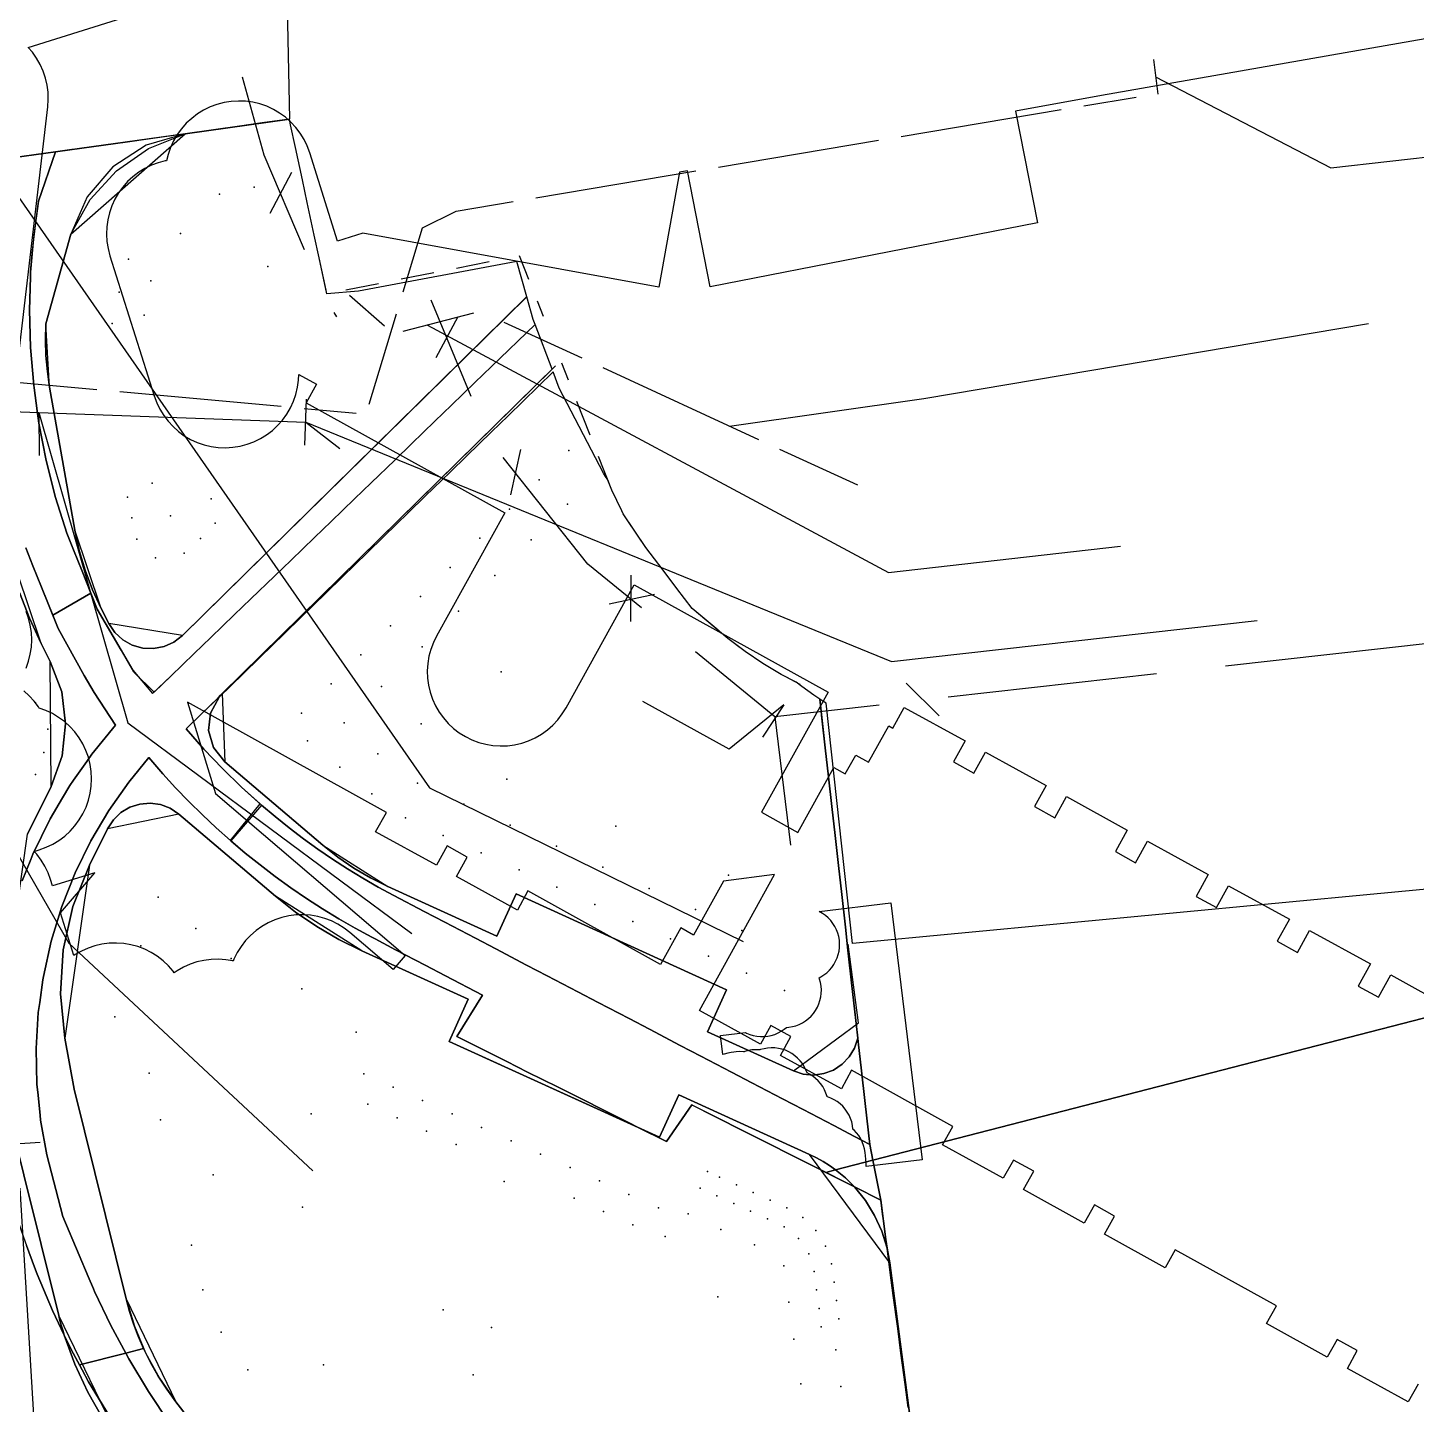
# Model space of a CAD drawing. Header units: metres. Extents: x 17314 to 17509, y 13897 to 14299.
# Drawn here: x 17403.08 to 17433.1, y 13968.76 to 13998.51 of the extents above; entities that cross this region are included whole.
import ezdxf

# ---------------------------------------------------------------- set-up
doc = ezdxf.new("R2010")
doc.units = ezdxf.units.M
for name, color, linetype in [('BUSH', 7, 'Continuous'), ('CURB', 7, 'Continuous'), ('ELECTR_CABLE', 7, 'Continuous'), ('GRASS', 7, 'Continuous'), ('GROUND', 7, 'Continuous'), ('SEWER', 7, 'Continuous'), ('SIDEWALK_PATH', 7, 'Continuous'), ('TREE', 7, 'Continuous'), ('WATER_PIPELINE', 7, 'Continuous')]:
    doc.layers.add(name, color=color, linetype=linetype)

msp = doc.modelspace()

# ---------------------------------------------------------------- linework, layer by layer
at = {"layer": 'BUSH'}
for p in [(17407.975, 13995.069), (17407.228, 13994.92), (17405.263, 13993.513), (17405.741, 13993.047), (17405.058, 13992.801), (17405.601, 13992.305), (17404.905, 13992.123), (17414.778, 13989.378), (17414.14, 13988.743), (17405.772, 13988.673), (17405.239, 13988.372), (17407.048, 13988.33), (17413.5, 13988.109), (17414.752, 13988.215), (17405.334, 13987.924), (17406.167, 13987.968), (17407.133, 13987.808), (17412.857, 13987.48), (17405.443, 13987.461), (17406.817, 13987.473), (17413.966, 13987.445), (17405.842, 13987.061), (17406.462, 13987.162), (17412.214, 13986.85), (17413.18, 13986.676), (17411.571, 13986.22), (17412.394, 13985.906), (17410.928, 13985.59), (17411.608, 13985.136), (17410.285, 13984.961), (17409.642, 13984.331), (17410.733, 13984.279), (17403.248, 13983.922), (17408.999, 13983.701), (17403.518, 13983.357), (17409.925, 13983.488), (17411.588, 13983.469), (17409.132, 13983.105), (17403.431, 13982.852), (17410.654, 13982.824), (17403.254, 13982.376), (17409.827, 13982.533), (17411.508, 13982.19), (17413.442, 13982.271), (17410.522, 13981.96), (17412.509, 13981.735), (17411.251, 13981.438), (17413.511, 13981.28), (17415.797, 13981.255), (17412.066, 13981.057), (17412.886, 13980.685), (17414.512, 13980.824), (17413.705, 13980.313), (17415.513, 13980.369), (17418.235, 13980.196), (17405.905, 13979.727), (17414.524, 13979.94), (17416.515, 13979.914), (17415.344, 13979.568), (17417.516, 13979.459), (17416.163, 13979.195), (17406.717, 13979.05), (17416.982, 13978.823), (17418.518, 13979.004), (17405.527, 13978.67), (17407.484, 13978.4), (17417.802, 13978.451), (17418.621, 13978.078), (17419.44, 13977.706), (17410.181, 13976.808), (17405.705, 13975.919), (17410.346, 13975.908), (17410.983, 13975.618), (17410.432, 13975.247), (17411.62, 13975.328), (17405.955, 13974.914), (17411.069, 13974.957), (17412.258, 13975.039), (17411.707, 13974.667), (17412.895, 13974.749), (17412.344, 13974.378), (17413.532, 13974.459), (17414.169, 13974.17), (17414.807, 13973.88), (17417.777, 13973.793), (17418.041, 13973.673), (17415.444, 13973.59), (17417.618, 13973.432), (17418.405, 13973.508), (17414.893, 13973.219), (17416.081, 13973.301), (17417.982, 13973.266), (17418.346, 13973.101), (17418.769, 13973.342), (17419.133, 13973.177), (17415.53, 13972.929), (17416.718, 13973.011), (17417.364, 13972.883), (17418.71, 13972.935), (17419.074, 13972.77), (17419.497, 13973.011), (17419.836, 13972.8), (17416.167, 13972.64), (17418.066, 13972.538), (17419.436, 13972.597), (17420.118, 13972.517), (17406.621, 13972.205), (17416.86, 13972.39), (17418.795, 13972.207), (17419.746, 13972.345), (17420.328, 13972.178), (17419.969, 13972.013), (17419.43, 13971.759), (17420.086, 13971.63), (17420.456, 13971.8), (17420.514, 13971.404), (17406.867, 13971.236), (17419.54, 13970.967), (17420.138, 13971.234), (17420.566, 13971.008), (17420.19, 13970.837), (17420.236, 13970.439), (17420.618, 13970.611), (17407.263, 13970.32), (17419.644, 13970.174), (17420.554, 13969.943), (17407.842, 13969.506), (17419.794, 13969.202), (17420.658, 13969.15)]:
    msp.add_point(p, dxfattribs=at)
at = {"layer": 'CURB'}
for points in [[(17413.857, 13992.689), (17406.428, 13985.382), (17404.837, 13985.638), (17404.672, 13985.96), (17404.101, 13987.659), (17403.557, 13990.746), (17403.475, 13992.116), (17404.013, 13994.056), (17406.486, 13996.225), (17408.739, 13996.542)], [(17407.658, 13996.39), (17406.946, 13996.29)], [(17404.036, 13995.881), (17403.68, 13995.831)], [(17405.243, 13996.05), (17404.531, 13995.95)], [(17409.021, 13995.225), (17408.87, 13995.928)], [(17405.878, 13941.358), (17406.839, 13941.677), (17421.176, 13949.337), (17421.532, 13954.406), (17413.908, 13959.974), (17413.318, 13959.167), (17409.281, 13962.116), (17409.87, 13962.923), (17408.624, 13963.834), (17407.119, 13965.297), (17405.103, 13967.899), (17403.753, 13970.685), (17402.616, 13975.26), (17402.409, 13976.406), (17403.075, 13981.082), (17403.588, 13982.114), (17403.571, 13984.82), (17403.372, 13985.208), (17402.611, 13987.473), (17401.959, 13991.17), (17402.023, 13992.491), (17402.512, 13994.257), (17401.418, 13995.515)], [(17409.276, 13994.033), (17409.126, 13994.736)], [(17409.532, 13992.841), (17409.381, 13993.544)], [(17413.917, 13993.073), (17413.717, 13993.582)], [(17411.861, 13993.216), (17411.155, 13993.077)], [(17413.057, 13993.452), (17412.351, 13993.313)], [(17410.665, 13992.981), (17409.959, 13992.842)], [(17414.232, 13992.273), (17414.1, 13992.608)], [(17414.49, 13991.207), (17407.288, 13984.123), (17407.341, 13982.648), (17409.464, 13980.845), (17410.866, 13979.955), (17413.226, 13978.883), (17413.639, 13979.793), (17418.191, 13977.724), (17417.777, 13976.814), (17419.635, 13975.969), (17421.041, 13977.01), (17420.818, 13978.709)], [(17414.772, 13990.9), (17414.63, 13991.262)], [(17415.24, 13989.711), (17414.955, 13990.435)], [(17415.68, 13988.593), (17415.423, 13989.245)], [(17415.713, 13988.523), (17415.68, 13988.593)], [(17416.352, 13987.42), (17415.958, 13988.007)], [(17417.117, 13986.397), (17416.82, 13986.788)], [(17418.008, 13985.491), (17417.445, 13985.964)], [(17418.59, 13985.033), (17418.398, 13985.178)], [(17419.038, 13984.736), (17418.976, 13984.773)], [(17419.779, 13984.321), (17419.47, 13984.484)], [(17420.331, 13982.886), (17420.245, 13983.659)], [(17420.474, 13981.616), (17420.387, 13982.389)], [(17421.72, 13971.82), (17419.987, 13974.162), (17417.157, 13975.448), (17416.743, 13974.538), (17412.191, 13976.607), (17412.605, 13977.517), (17410.308, 13978.561), (17408.439, 13979.747), (17406.353, 13981.52), (17404.81, 13981.203), (17404.418, 13980.414), (17403.885, 13976.673), (17404.084, 13975.574), (17405.208, 13971.046), (17406.288, 13968.818), (17408.304, 13966.216), (17409.508, 13965.045), (17410.755, 13964.135), (17411.345, 13964.942), (17415.383, 13961.993), (17414.793, 13961.186), (17422.109, 13955.842), (17423.69, 13956.779), (17421.72, 13971.82)], [(17420.616, 13980.345), (17420.53, 13981.119)], [(17420.759, 13979.075), (17420.672, 13979.848)], [(17420.901, 13977.805), (17420.814, 13978.578)], [(17421.186, 13975.265), (17421.099, 13976.038)], [(17421.285, 13974.381), (17421.242, 13974.768)], [(17421.571, 13972.817), (17421.524, 13973.174)]]:
    msp.add_lwpolyline(points, dxfattribs=at)
at = {"layer": 'ELECTR_CABLE'}
for points in [[(17427.422, 13997.825), (17427.512, 13997.081)], [(17408.191, 13995.757), (17407.727, 13997.444)], [(17427.467, 13997.453), (17431.252, 13995.486)], [(17425.915, 13996.828), (17427.043, 13997.017)], [(17421.966, 13996.166), (17425.422, 13996.745)], [(17418.016, 13995.503), (17421.472, 13996.083)], [(17409.069, 13993.718), (17408.191, 13995.757)], [(17431.252, 13995.486), (17433.804, 13995.772)], [(17408.323, 13994.505), (17408.79, 13995.39)], [(17414.067, 13994.841), (17417.523, 13995.421)], [(17412.342, 13994.552), (17413.574, 13994.759)], [(17411.614, 13994.188), (17412.342, 13994.552)], [(17411.197, 13992.808), (17411.614, 13994.188)], [(17410.794, 13992.067), (17410.04, 13992.724)], [(17412.671, 13990.543), (17411.801, 13992.626)], [(17409.765, 13992.264), (17409.704, 13992.362)], [(17410.75, 13991.329), (17411.052, 13992.33)], [(17412.721, 13992.344), (17411.189, 13991.952)], [(17411.726, 13992.089), (17421.693, 13986.744)], [(17411.911, 13991.391), (17412.388, 13992.271)], [(17413.379, 13992.153), (17415.062, 13991.377)], [(17422.456, 13990.5), (17432.069, 13992.123)], [(17410.464, 13990.376), (17410.75, 13991.329)], [(17415.516, 13991.168), (17418.882, 13989.617)], [(17401.087, 13991.016), (17404.577, 13990.697)], [(17405.075, 13990.652), (17408.565, 13990.333)], [(17409.075, 13989.49), (17409.111, 13990.49)], [(17418.253, 13989.907), (17422.456, 13990.5)], [(17397.235, 13990.424), (17403.323, 13990.201)], [(17397.235, 13990.424), (17403.973, 13978.732)], [(17403.323, 13990.201), (17409.093, 13989.99)], [(17403.323, 13990.201), (17405.247, 13983.494)], [(17403.323, 13990.201), (17403.331, 13989.267)], [(17409.062, 13990.288), (17410.18, 13990.186)], [(17409.093, 13989.99), (17421.759, 13984.816)], [(17409.093, 13989.99), (17409.832, 13989.418)], [(17413.524, 13988.42), (17413.742, 13989.396)], [(17419.336, 13989.408), (17421.019, 13988.632)], [(17415.194, 13986.923), (17413.361, 13989.225)], [(17421.693, 13986.744), (17426.707, 13987.307)], [(17416.354, 13985.976), (17415.194, 13986.923)], [(17416.123, 13985.682), (17416.129, 13986.683)], [(17415.656, 13986.06), (17416.633, 13986.273)], [(17421.759, 13984.816), (17429.659, 13985.702)], [(17433.485, 13985.222), (17428.978, 13984.716)], [(17419.236, 13983.623), (17417.516, 13985.027)], [(17427.487, 13984.549), (17422.98, 13984.043)], [(17422.787, 13983.645), (17422.076, 13984.349)], [(17418.247, 13982.922), (17416.383, 13983.952)], [(17419.43, 13983.88), (17418.247, 13982.922)], [(17419.43, 13983.88), (17418.965, 13983.182)], [(17421.49, 13983.876), (17419.236, 13983.623)], [(17419.236, 13983.623), (17419.574, 13980.847)], [(17405.247, 13983.494), (17411.384, 13978.936)], [(17403.973, 13978.732), (17409.243, 13973.808)]]:
    msp.add_lwpolyline(points, dxfattribs=at)
msp.add_lwpolyline([(17422.416, 13974.048), (17421.209, 13973.901), (17421.209, 13973.901), (17421.211, 13973.98), (17421.205, 13974.058), (17421.193, 13974.132), (17421.187, 13974.207), (17421.174, 13974.285), (17421.153, 13974.36), (17421.125, 13974.434), (17421.09, 13974.504), (17421.048, 13974.57), (17421, 13974.632), (17420.946, 13974.689), (17420.924, 13974.708), (17420.924, 13974.712), (17420.914, 13974.79), (17420.896, 13974.866), (17420.871, 13974.94), (17420.839, 13975.012), (17420.799, 13975.08), (17420.754, 13975.144), (17420.702, 13975.203), (17420.645, 13975.257), (17420.582, 13975.304), (17420.516, 13975.346), (17420.445, 13975.381), (17420.372, 13975.408), (17420.366, 13975.41), (17420.364, 13975.416), (17420.34, 13975.491), (17420.308, 13975.563), (17420.269, 13975.631), (17420.224, 13975.695), (17420.172, 13975.754), (17420.115, 13975.808), (17420.053, 13975.856), (17419.987, 13975.898), (17419.93, 13975.927), (17419.906, 13975.991), (17419.87, 13976.061), (17419.829, 13976.127), (17419.78, 13976.189), (17419.726, 13976.246), (17419.667, 13976.298), (17419.603, 13976.343), (17419.535, 13976.382), (17419.463, 13976.414), (17419.388, 13976.439), (17419.312, 13976.456), (17419.234, 13976.466), (17419.155, 13976.468), (17419.077, 13976.462), (17419, 13976.449), (17418.924, 13976.428), (17418.91, 13976.423), (17418.895, 13976.424), (17418.817, 13976.426), (17418.738, 13976.421), (17418.661, 13976.408), (17418.585, 13976.387), (17418.571, 13976.381), (17418.556, 13976.383), (17418.478, 13976.385), (17418.399, 13976.38), (17418.346, 13976.371), (17418.293, 13976.367), (17418.215, 13976.353), (17418.139, 13976.333), (17418.11, 13976.321), (17418.06, 13976.732), (17418.602, 13976.798), (17418.621, 13976.787), (17418.693, 13976.757), (17418.768, 13976.735), (17418.845, 13976.719), (17418.924, 13976.712), (17419.002, 13976.712), (17419.08, 13976.72), (17419.157, 13976.735), (17419.232, 13976.758), (17419.305, 13976.788), (17419.374, 13976.825), (17419.439, 13976.869), (17419.483, 13976.905), (17419.536, 13976.911), (17419.614, 13976.925), (17419.689, 13976.945), (17419.763, 13976.974), (17419.833, 13977.009), (17419.899, 13977.051), (17419.961, 13977.099), (17420.018, 13977.153), (17420.07, 13977.212), (17420.115, 13977.276), (17420.154, 13977.345), (17420.186, 13977.416), (17420.21, 13977.491), (17420.228, 13977.567), (17420.238, 13977.645), (17420.24, 13977.724), (17420.234, 13977.802), (17420.221, 13977.879), (17420.2, 13977.955), (17420.19, 13977.982), (17420.229, 13978.001), (17420.295, 13978.043), (17420.357, 13978.091), (17420.414, 13978.145), (17420.465, 13978.204), (17420.511, 13978.269), (17420.549, 13978.337), (17420.581, 13978.409), (17420.606, 13978.483), (17420.623, 13978.56), (17420.633, 13978.638), (17420.635, 13978.716), (17420.63, 13978.794), (17420.616, 13978.872), (17420.596, 13978.947), (17420.567, 13979.021), (17420.532, 13979.091), (17420.49, 13979.157), (17420.442, 13979.219), (17420.388, 13979.276), (17420.329, 13979.328), (17420.265, 13979.373), (17420.196, 13979.412), (17420.196, 13979.412), (17421.74, 13979.6)], close=True, dxfattribs=at)
at = {"layer": 'GRASS'}
for points in [[(17404.013, 13994.056), (17403.475, 13992.116), (17403.466, 13991.772), (17403.477, 13991.428), (17403.507, 13991.086), (17403.557, 13990.746), (17404.101, 13987.659), (17404.196, 13987.219), (17404.323, 13986.788), (17404.482, 13986.368), (17404.672, 13985.96), (17404.837, 13985.638), (17404.969, 13985.443), (17405.139, 13985.285), (17405.342, 13985.172), (17405.568, 13985.107), (17405.803, 13985.097), (17406.031, 13985.142), (17406.242, 13985.238), (17406.428, 13985.382), (17413.87, 13992.701), (17413.657, 13993.461), (17410.231, 13992.819), (17409.549, 13992.761), (17409.381, 13993.544), (17409.276, 13994.033), (17409.126, 13994.736), (17409.021, 13995.225), (17408.87, 13995.928), (17408.766, 13996.417), (17408.739, 13996.542), (17408.153, 13996.46), (17407.658, 13996.39), (17406.486, 13996.225), (17405.646, 13995.978), (17404.926, 13995.51), (17404.368, 13994.857)], [(17420.474, 13981.616), (17420.387, 13982.389), (17420.331, 13982.886), (17420.206, 13984.005), (17420.076, 13984.093), (17419.947, 13984.183), (17419.819, 13984.274), (17419.692, 13984.367), (17419.373, 13984.536), (17418.976, 13984.773), (17418.59, 13985.033), (17418.217, 13985.314), (17417.445, 13985.964), (17417.117, 13986.397), (17416.82, 13986.788), (17416.444, 13987.284), (17415.958, 13988.007), (17415.927, 13988.071), (17415.713, 13988.523), (17415.68, 13988.593), (17415.621, 13988.742), (17415.577, 13988.813), (17415.532, 13988.885), (17414.573, 13990.724), (17414.439, 13991.076), (17413.466, 13990.13), (17413.108, 13989.781), (17412.572, 13989.258), (17412.213, 13988.91), (17411.677, 13988.387), (17411.318, 13988.038), (17410.782, 13987.516), (17410.423, 13987.167), (17409.887, 13986.645), (17409.528, 13986.296), (17408.992, 13985.774), (17408.633, 13985.425), (17408.097, 13984.902), (17407.738, 13984.554), (17407.219, 13984.048), (17407.032, 13983.702), (17406.993, 13983.323), (17407.097, 13982.957), (17407.341, 13982.648), (17409.464, 13980.845), (17409.79, 13980.587), (17410.134, 13980.352), (17410.493, 13980.141), (17410.866, 13979.955), (17413.226, 13978.883), (17413.639, 13979.793), (17418.191, 13977.724), (17417.777, 13976.814), (17419.635, 13975.969), (17419.849, 13975.9), (17420.07, 13975.88), (17420.29, 13975.909), (17420.501, 13975.988), (17420.689, 13976.111), (17420.843, 13976.271), (17420.957, 13976.461), (17421.028, 13976.675), (17420.957, 13977.308), (17420.901, 13977.805), (17420.814, 13978.578), (17420.759, 13979.075), (17420.672, 13979.848), (17420.616, 13980.345), (17420.53, 13981.119)], [(17402.616, 13975.26), (17402.409, 13976.406), (17402.376, 13976.603), (17402.348, 13976.801), (17402.326, 13977), (17402.309, 13977.199), (17402.296, 13976.988), (17402.266, 13976.469), (17402.284, 13975.612), (17402.369, 13974.768), (17402.408, 13974.55), (17402.497, 13974.058), (17402.518, 13973.943), (17402.726, 13973.144), (17402.989, 13972.377), (17403.056, 13972.195), (17403.229, 13971.726), (17403.284, 13971.578), (17403.617, 13970.789), (17403.872, 13970.256), (17403.84, 13970.363), (17403.809, 13970.47), (17403.78, 13970.577), (17403.753, 13970.685)], [(17417.443, 13975.233), (17417.937, 13974.984), (17418.579, 13974.66), (17419.026, 13974.434), (17419.668, 13974.11), (17420.114, 13973.885), (17420.334, 13973.774), (17420.547, 13973.829), (17420.414, 13973.924), (17420.276, 13974.011), (17420.134, 13974.09), (17419.987, 13974.162), (17417.157, 13975.448), (17416.743, 13974.538), (17416.281, 13974.748), (17416.894, 13974.441)], [(17420.547, 13973.829), (17420.334, 13973.774), (17420.954, 13973.462), (17420.858, 13973.561), (17420.759, 13973.655), (17420.655, 13973.745)]]:
    msp.add_lwpolyline(points, close=True, dxfattribs=at)
for points in [[(17403.075, 13981.082), (17403.588, 13982.114), (17403.826, 13982.778), (17403.902, 13983.469), (17403.817, 13984.16), (17403.571, 13984.82), (17403.372, 13985.208), (17403.118, 13985.751), (17402.906, 13986.312)], [(17422.116, 13968.695), (17422.05, 13969.191), (17421.961, 13969.866), (17421.891, 13970.4), (17421.796, 13971.113), (17421.731, 13971.609), (17421.661, 13972.14), (17421.548, 13972.502), (17421.391, 13972.846), (17421.192, 13973.167), (17420.954, 13973.462), (17420.114, 13973.885), (17419.668, 13974.11), (17419.026, 13974.434), (17418.579, 13974.66), (17417.937, 13974.984), (17417.491, 13975.209), (17417.443, 13975.233), (17416.894, 13974.441), (17416.281, 13974.748), (17412.191, 13976.607), (17412.605, 13977.517), (17410.308, 13978.561), (17409.811, 13978.808), (17409.333, 13979.089), (17408.875, 13979.402), (17408.439, 13979.747), (17406.353, 13981.52), (17406.164, 13981.646), (17405.954, 13981.726), (17405.731, 13981.757), (17405.504, 13981.737), (17405.288, 13981.666), (17405.096, 13981.55), (17404.934, 13981.394), (17404.81, 13981.203), (17404.418, 13980.414), (17404.059, 13979.52), (17403.849, 13978.587), (17403.79, 13977.631), (17403.885, 13976.673), (17404.084, 13975.574), (17405.208, 13971.046), (17405.39, 13970.449), (17405.632, 13969.876), (17405.932, 13969.33), (17406.288, 13968.818), (17408.304, 13966.216)], [(17404.717, 13968.445), (17404.382, 13969.023), (17404.1, 13969.628), (17403.872, 13970.256), (17403.617, 13970.789), (17403.284, 13971.578), (17403.229, 13971.726), (17403.056, 13972.195)]]:
    msp.add_lwpolyline(points, dxfattribs=at)
at = {"layer": 'GROUND'}
for points in [[(17436.901, 13980.234), (17420.916, 13978.72), (17420.342, 13983.914), (17420.274, 13983.959), (17420.206, 13984.005), (17420.331, 13982.886), (17420.387, 13982.389), (17420.474, 13981.616), (17420.53, 13981.119), (17420.616, 13980.345), (17420.672, 13979.848), (17420.759, 13979.075), (17420.814, 13978.578), (17420.901, 13977.805), (17420.957, 13977.308), (17421.028, 13976.675), (17420.957, 13976.461), (17420.843, 13976.271), (17420.689, 13976.111), (17420.501, 13975.988), (17420.29, 13975.909), (17420.07, 13975.88), (17419.849, 13975.9), (17419.635, 13975.969), (17417.777, 13976.814), (17418.191, 13977.724), (17413.639, 13979.793), (17413.226, 13978.883), (17410.866, 13979.955), (17410.493, 13980.141), (17410.134, 13980.352), (17409.79, 13980.587), (17409.464, 13980.845), (17407.341, 13982.648), (17407.097, 13982.957), (17406.993, 13983.323), (17407.032, 13983.702), (17407.219, 13984.048), (17407.202, 13984.031), (17407.253, 13984.087), (17407.288, 13984.123), (17414.417, 13991.135), (17414.051, 13992.098), (17414.008, 13992.212), (17413.87, 13992.701), (17406.428, 13985.382), (17406.242, 13985.238), (17406.031, 13985.142), (17405.803, 13985.097), (17405.568, 13985.107), (17405.342, 13985.172), (17405.139, 13985.285), (17404.969, 13985.443), (17404.837, 13985.638), (17404.672, 13985.96), (17404.482, 13986.368), (17404.323, 13986.788), (17404.196, 13987.219), (17404.101, 13987.659), (17403.557, 13990.746), (17403.507, 13991.086), (17403.477, 13991.428), (17403.466, 13991.772), (17403.475, 13992.116), (17404.013, 13994.056), (17404.434, 13994.799), (17405.003, 13995.422), (17405.695, 13995.905), (17406.486, 13996.225), (17406.946, 13996.29), (17407.658, 13996.39), (17408.153, 13996.46), (17408.746, 13996.543), (17408.675, 13999.989)], [(17402.906, 13986.312), (17403.118, 13985.751), (17403.372, 13985.208), (17403.571, 13984.82), (17403.817, 13984.16), (17403.902, 13983.469), (17403.826, 13982.778), (17403.588, 13982.114), (17403.075, 13981.082)], [(17408.304, 13966.216), (17406.288, 13968.818), (17406.089, 13969.091), (17405.905, 13969.374), (17405.738, 13969.668), (17405.587, 13969.971), (17405.473, 13970.233), (17405.372, 13970.499), (17405.284, 13970.771), (17405.208, 13971.046), (17404.084, 13975.574), (17403.885, 13976.673), (17403.79, 13977.631), (17403.849, 13978.587), (17404.059, 13979.52), (17404.418, 13980.414), (17404.81, 13981.203), (17404.934, 13981.394), (17405.096, 13981.55), (17405.288, 13981.666), (17405.504, 13981.737), (17405.731, 13981.757), (17405.954, 13981.726), (17406.164, 13981.646), (17406.353, 13981.52), (17408.439, 13979.747), (17408.875, 13979.402), (17409.333, 13979.089), (17409.811, 13978.808), (17410.308, 13978.561), (17412.605, 13977.517), (17412.191, 13976.607), (17416.281, 13974.748), (17416.743, 13974.538), (17417.157, 13975.448), (17419.987, 13974.162), (17420.134, 13974.09), (17420.276, 13974.011), (17420.414, 13973.924), (17420.547, 13973.829), (17420.655, 13973.745), (17420.759, 13973.655), (17420.858, 13973.561), (17420.954, 13973.462), (17421.192, 13973.167), (17421.391, 13972.846), (17421.548, 13972.502), (17421.661, 13972.14), (17421.679, 13972.061), (17421.695, 13971.981), (17421.709, 13971.901), (17421.72, 13971.82), (17423.004, 13962.022)], [(17402.616, 13975.26), (17403.753, 13970.685), (17403.78, 13970.577), (17403.809, 13970.47), (17403.84, 13970.363), (17403.872, 13970.256), (17404.1, 13969.628), (17404.382, 13969.023), (17404.717, 13968.445)]]:
    msp.add_lwpolyline(points, dxfattribs=at)
at = {"layer": 'SEWER'}
for points in [[(17402.824, 13990.905), (17403.517, 13996.806), (17403.528, 13996.963), (17403.523, 13997.12), (17403.503, 13997.275), (17403.468, 13997.428), (17403.418, 13997.577), (17403.353, 13997.72), (17403.275, 13997.857), (17403.184, 13997.984), (17403.095, 13998.086), (17406.799, 13999.255)], [(17434.283, 13998.446), (17426.295, 13997.047), (17424.439, 13996.71), (17424.91, 13994.295), (17417.835, 13992.916), (17417.347, 13995.422), (17417.176, 13995.391), (17416.723, 13992.909), (17410.324, 13994.076), (17409.783, 13993.905), (17409.181, 13995.812), (17409.127, 13995.959), (17409.058, 13996.101), (17408.976, 13996.234), (17408.881, 13996.359), (17408.774, 13996.475), (17408.656, 13996.579), (17408.529, 13996.671), (17408.394, 13996.75), (17408.251, 13996.816), (17408.103, 13996.867), (17407.95, 13996.903), (17407.794, 13996.925), (17407.637, 13996.931), (17407.481, 13996.921), (17407.326, 13996.896), (17407.174, 13996.857), (17407.027, 13996.802), (17406.885, 13996.733), (17406.752, 13996.651), (17406.627, 13996.556), (17406.511, 13996.449), (17406.407, 13996.332), (17406.315, 13996.205), (17406.236, 13996.069), (17406.17, 13995.927), (17406.119, 13995.778), (17406.086, 13995.64), (17406.056, 13995.635), (17405.904, 13995.595), (17405.757, 13995.541), (17405.616, 13995.472), (17405.482, 13995.39), (17405.357, 13995.295), (17405.242, 13995.188), (17405.138, 13995.071), (17405.046, 13994.944), (17404.966, 13994.808), (17404.901, 13994.665), (17404.85, 13994.517), (17404.813, 13994.364), (17404.792, 13994.209), (17404.786, 13994.052), (17404.795, 13993.895), (17404.82, 13993.74), (17404.86, 13993.588), (17405.817, 13990.556), (17405.871, 13990.409), (17405.94, 13990.268), (17406.022, 13990.134), (17406.117, 13990.009), (17406.224, 13989.894), (17406.341, 13989.79), (17406.468, 13989.697), (17406.604, 13989.618), (17406.747, 13989.553), (17406.895, 13989.501), (17407.048, 13989.465), (17407.203, 13989.444), (17407.36, 13989.438), (17407.517, 13989.447), (17407.672, 13989.472), (17407.824, 13989.512), (17407.971, 13989.566), (17408.112, 13989.635), (17408.246, 13989.717), (17408.371, 13989.812), (17408.486, 13989.919), (17408.591, 13990.036), (17408.683, 13990.164), (17408.762, 13990.299), (17408.827, 13990.442), (17408.879, 13990.59), (17408.915, 13990.743), (17408.936, 13990.899), (17408.941, 13991.022), (17409.326, 13990.811), (17409.104, 13990.406), (17413.395, 13988.027), (17411.921, 13985.368), (17411.852, 13985.227), (17411.797, 13985.08), (17411.757, 13984.929), (17411.731, 13984.774), (17411.721, 13984.617), (17411.726, 13984.46), (17411.747, 13984.304), (17411.783, 13984.152), (17411.833, 13984.003), (17411.898, 13983.86), (17411.977, 13983.724), (17412.069, 13983.597), (17412.172, 13983.479), (17412.287, 13983.371), (17412.412, 13983.276), (17412.545, 13983.193), (17412.686, 13983.124), (17412.833, 13983.069), (17412.985, 13983.028), (17413.14, 13983.003), (17413.296, 13982.993), (17413.453, 13982.998), (17413.609, 13983.019), (17413.762, 13983.054), (17413.91, 13983.105), (17414.053, 13983.17), (17414.189, 13983.249), (17414.317, 13983.34), (17414.435, 13983.444), (17414.542, 13983.559), (17414.637, 13983.683), (17414.72, 13983.817), (17416.194, 13986.475), (17420.386, 13984.152), (17418.949, 13981.558), (17419.734, 13981.123), (17420.507, 13982.524), (17420.758, 13982.386), (17420.984, 13982.792), (17421.262, 13982.638), (17421.698, 13983.425), (17421.786, 13983.377), (17422.032, 13983.824), (17423.347, 13983.102), (17423.098, 13982.649), (17423.535, 13982.407), (17423.785, 13982.861), (17425.099, 13982.138), (17424.847, 13981.68), (17425.285, 13981.437), (17425.537, 13981.897), (17426.852, 13981.174), (17426.597, 13980.71), (17427.034, 13980.468), (17427.29, 13980.934), (17428.604, 13980.211), (17428.346, 13979.741), (17428.783, 13979.498), (17429.042, 13979.97), (17430.357, 13979.247), (17430.095, 13978.771), (17430.533, 13978.529), (17430.795, 13979.006), (17432.109, 13978.284), (17431.845, 13977.802), (17432.282, 13977.559), (17432.548, 13978.043), (17433.862, 13977.32)], [(17403.048, 13984.675), (17403.101, 13984.823), (17403.139, 13984.975), (17403.162, 13985.13), (17403.169, 13985.287), (17403.161, 13985.444), (17403.137, 13985.599), (17403.099, 13985.752), (17403.046, 13985.899)], [(17433.139, 13969.195), (17432.929, 13968.814), (17431.615, 13969.539), (17431.827, 13969.923), (17431.39, 13970.165), (17431.178, 13969.781), (17429.864, 13970.506), (17430.078, 13970.892), (17427.891, 13972.104), (17427.676, 13971.714), (17426.363, 13972.439), (17426.579, 13972.831), (17426.142, 13973.073), (17425.925, 13972.68), (17424.612, 13973.405), (17424.83, 13973.801), (17424.393, 13974.043), (17424.174, 13973.647), (17422.861, 13974.372), (17423.081, 13974.77), (17420.894, 13975.982), (17420.672, 13975.58), (17419.359, 13976.305), (17419.582, 13976.709), (17419.145, 13976.952), (17418.921, 13976.546), (17417.608, 13977.271), (17419.23, 13980.211), (17418.122, 13980.066), (17417.478, 13978.904), (17417.2, 13979.059), (17416.763, 13978.271), (17413.897, 13979.86), (17413.668, 13979.446), (17412.355, 13980.171), (17412.585, 13980.587), (17412.148, 13980.83), (17411.917, 13980.412), (17410.604, 13981.137), (17410.836, 13981.557), (17406.54, 13983.938), (17407.144, 13981.961), (17411.239, 13978.461), (17410.983, 13978.161), (17410.048, 13978.961), (17409.923, 13979.057), (17409.79, 13979.14), (17409.65, 13979.21), (17409.503, 13979.266), (17409.351, 13979.307), (17409.197, 13979.333), (17409.04, 13979.344), (17408.883, 13979.34), (17408.727, 13979.32), (17408.574, 13979.285), (17408.425, 13979.235), (17408.282, 13979.17), (17408.146, 13979.092), (17408.018, 13979.001), (17407.899, 13978.898), (17407.792, 13978.784), (17407.696, 13978.66), (17407.612, 13978.527), (17407.542, 13978.386), (17407.526, 13978.343), (17407.517, 13978.346), (17407.362, 13978.372), (17407.206, 13978.383), (17407.049, 13978.378), (17406.893, 13978.358), (17406.74, 13978.323), (17406.591, 13978.273), (17406.448, 13978.209), (17406.312, 13978.131), (17406.251, 13978.088), (17406.226, 13978.124), (17406.123, 13978.242), (17406.008, 13978.35), (17405.884, 13978.446), (17405.751, 13978.529), (17405.611, 13978.599), (17405.464, 13978.655), (17405.312, 13978.696), (17405.158, 13978.722), (17405.001, 13978.733), (17404.844, 13978.729), (17404.688, 13978.709), (17404.535, 13978.674), (17404.386, 13978.624), (17404.243, 13978.559), (17404.107, 13978.481), (17404.078, 13978.461), (17403.794, 13979.387), (17404.531, 13980.249), (17403.617, 13979.969), (17403.576, 13980.102), (17403.523, 13980.249), (17403.455, 13980.391), (17403.374, 13980.526), (17403.28, 13980.652), (17403.223, 13980.714), (17403.332, 13980.748), (17403.48, 13980.801), (17403.622, 13980.868), (17403.756, 13980.949), (17403.882, 13981.043), (17403.998, 13981.149), (17404.103, 13981.266), (17404.196, 13981.392), (17404.277, 13981.527), (17404.344, 13981.669), (17404.396, 13981.817), (17404.434, 13981.969), (17404.457, 13982.125), (17404.464, 13982.281), (17404.456, 13982.438), (17404.433, 13982.594), (17404.394, 13982.746), (17404.341, 13982.893), (17404.273, 13983.035), (17404.192, 13983.17), (17404.098, 13983.296), (17403.993, 13983.412), (17403.876, 13983.517), (17403.75, 13983.61), (17403.615, 13983.691), (17403.473, 13983.757), (17403.332, 13983.807), (17403.315, 13983.836), (17403.221, 13983.961), (17403.116, 13984.078), (17402.999, 13984.183)]]:
    msp.add_lwpolyline(points, dxfattribs=at)
at = {"layer": 'SIDEWALK_PATH'}
for points in [[(17399.838, 13968.488), (17398.9, 13995.21), (17399.329, 13995.224), (17400.962, 13995.453), (17401.028, 13995.46), (17401.476, 13995.523), (17401.971, 13995.594), (17402.488, 13995.669), (17405.243, 13996.05), (17405.738, 13996.12), (17406.45, 13996.22), (17406.946, 13996.29), (17407.658, 13996.39), (17408.153, 13996.46), (17408.746, 13996.543), (17408.675, 13999.989)], [(17403.04, 13987.271), (17403.194, 13986.885), (17403.38, 13986.421), (17403.622, 13985.818), (17404.447, 13986.295), (17404.258, 13986.766), (17404.072, 13987.23), (17403.929, 13987.589), (17403.685, 13988.364), (17403.482, 13989.163), (17403.324, 13989.971), (17403.288, 13990.237), (17403.219, 13990.733), (17403.212, 13990.786), (17403.145, 13991.604), (17403.123, 13992.42), (17403.129, 13992.639), (17403.144, 13993.139), (17403.146, 13993.231), (17403.181, 13993.645), (17403.315, 13994.766), (17403.681, 13995.834), (17402.488, 13995.669)], [(17402.616, 13975.26), (17403.753, 13970.685), (17403.78, 13970.577), (17403.809, 13970.47), (17403.84, 13970.363), (17403.872, 13970.256), (17403.99, 13970.011), (17404.023, 13969.95), (17404.204, 13969.614), (17405.201, 13969.871), (17404.882, 13970.465), (17404.529, 13971.2), (17404.505, 13971.257), (17404.392, 13971.524), (17404.198, 13971.985), (17403.842, 13972.825), (17403.495, 13974.158), (17403.36, 13974.907), (17403.349, 13975.013), (17403.3, 13975.511), (17403.283, 13975.673), (17403.267, 13976.451), (17403.312, 13977.232), (17403.342, 13977.445), (17403.411, 13977.94), (17403.421, 13978.01), (17403.591, 13978.776), (17403.821, 13979.525), (17404.107, 13980.247), (17404.447, 13980.939), (17404.835, 13981.594), (17405.265, 13982.207), (17405.701, 13982.739), (17406.003, 13982.392), (17406.28, 13982.088), (17406.565, 13981.792), (17406.859, 13981.502), (17407.16, 13981.22), (17407.468, 13980.945), (17408.107, 13981.739), (17407.702, 13982.1), (17407.29, 13982.507), (17406.889, 13982.924), (17406.511, 13983.359), (17406.843, 13983.683), (17407.202, 13984.031), (17407.253, 13984.087), (17407.288, 13984.123), (17414.417, 13991.135), (17414.051, 13992.098), (17413.111, 13991.192), (17412.751, 13990.845), (17412.244, 13990.355), (17411.884, 13990.008), (17411.376, 13989.519), (17411.017, 13989.171), (17410.509, 13988.682), (17410.149, 13988.335), (17409.642, 13987.845), (17409.282, 13987.498), (17408.775, 13987.009), (17408.415, 13986.662), (17407.907, 13986.172), (17407.548, 13985.825), (17407.04, 13985.336), (17406.68, 13984.988), (17406.173, 13984.499), (17405.813, 13984.152), (17405.378, 13984.589), (17405.104, 13985.06), (17404.587, 13985.945), (17404.447, 13986.295), (17403.622, 13985.818), (17403.738, 13985.53), (17404.304, 13984.518), (17404.517, 13984.149), (17404.982, 13983.439), (17404.468, 13982.812), (17404.36, 13982.658), (17404.072, 13982.249), (17403.994, 13982.136), (17403.834, 13981.867), (17403.567, 13981.415), (17403.192, 13980.653), (17403.147, 13980.539), (17402.963, 13980.074)], [(17402.963, 13980.074), (17403.147, 13980.539), (17403.192, 13980.653), (17403.567, 13981.415), (17403.834, 13981.867), (17403.994, 13982.136), (17404.072, 13982.249), (17404.36, 13982.658), (17404.468, 13982.812), (17404.982, 13983.439), (17404.517, 13984.149), (17404.304, 13984.518), (17403.738, 13985.53), (17403.38, 13986.421), (17403.194, 13986.885), (17403.04, 13987.271)], [(17402.906, 13986.312), (17403.118, 13985.751), (17403.372, 13985.208), (17403.571, 13984.82), (17403.817, 13984.16), (17403.902, 13983.469), (17403.826, 13982.778), (17403.588, 13982.114), (17403.075, 13981.082)], [(17404.848, 13968.505), (17404.4, 13969.249), (17404.26, 13969.509), (17404.023, 13969.95), (17403.99, 13970.011), (17403.872, 13970.256), (17404.1, 13969.628), (17404.382, 13969.023), (17404.717, 13968.445)], [(17406.149, 13968.355), (17405.693, 13969.04), (17405.27, 13969.744), (17405.201, 13969.871), (17404.204, 13969.614), (17404.26, 13969.509), (17404.4, 13969.249), (17404.848, 13968.505)], [(17408.304, 13966.216), (17406.288, 13968.818), (17406.089, 13969.091), (17405.905, 13969.374), (17405.738, 13969.668), (17405.587, 13969.971), (17405.201, 13969.871), (17405.27, 13969.744), (17405.693, 13969.04), (17406.149, 13968.355)]]:
    msp.add_lwpolyline(points, dxfattribs=at)
for points in [[(17406.68, 13984.988), (17407.04, 13985.336), (17407.548, 13985.825), (17407.907, 13986.172), (17408.415, 13986.662), (17408.775, 13987.009), (17409.282, 13987.498), (17409.642, 13987.845), (17410.149, 13988.335), (17410.509, 13988.682), (17411.017, 13989.171), (17411.376, 13989.519), (17411.884, 13990.008), (17412.244, 13990.355), (17412.751, 13990.845), (17413.111, 13991.192), (17414.051, 13992.098), (17414.008, 13992.212), (17413.87, 13992.701), (17406.428, 13985.382), (17406.242, 13985.238), (17406.031, 13985.142), (17405.803, 13985.097), (17405.568, 13985.107), (17405.342, 13985.172), (17405.139, 13985.285), (17404.969, 13985.443), (17404.837, 13985.638), (17404.672, 13985.96), (17404.482, 13986.368), (17404.323, 13986.788), (17404.196, 13987.219), (17404.101, 13987.659), (17403.557, 13990.746), (17403.507, 13991.086), (17403.477, 13991.428), (17403.466, 13991.772), (17403.475, 13992.116), (17404.013, 13994.056), (17404.434, 13994.799), (17405.003, 13995.422), (17405.695, 13995.905), (17406.486, 13996.225), (17403.681, 13995.834), (17403.315, 13994.766), (17403.213, 13994.033), (17403.146, 13993.231), (17403.144, 13993.139), (17403.129, 13992.639), (17403.123, 13992.42), (17403.145, 13991.604), (17403.212, 13990.786), (17403.219, 13990.733), (17403.288, 13990.237), (17403.324, 13989.971), (17403.482, 13989.163), (17403.685, 13988.364), (17403.929, 13987.589), (17404.072, 13987.23), (17404.258, 13986.766), (17404.587, 13985.945), (17405.104, 13985.06), (17405.356, 13984.628), (17405.782, 13984.122), (17406.173, 13984.499)], [(17407.219, 13984.048), (17406.843, 13983.683), (17406.511, 13983.359), (17406.889, 13982.924), (17407.29, 13982.507), (17407.702, 13982.1), (17408.135, 13981.714), (17408.431, 13981.464), (17408.733, 13981.222), (17409.041, 13980.987), (17409.355, 13980.761), (17409.674, 13980.543), (17409.998, 13980.333), (17410.327, 13980.132), (17410.66, 13979.94), (17410.998, 13979.757), (17411.655, 13979.414), (17412.098, 13979.182), (17412.761, 13978.835), (17413.205, 13978.604), (17413.868, 13978.257), (17414.312, 13978.025), (17414.975, 13977.678), (17415.418, 13977.447), (17416.082, 13977.1), (17416.525, 13976.868), (17417.189, 13976.521), (17417.632, 13976.29), (17418.296, 13975.943), (17418.739, 13975.711), (17419.403, 13975.365), (17419.846, 13975.133), (17420.51, 13974.786), (17420.953, 13974.554), (17421.285, 13974.381), (17421.186, 13975.265), (17421.099, 13976.038), (17421.044, 13976.535), (17421.028, 13976.675), (17420.957, 13976.461), (17420.843, 13976.271), (17420.689, 13976.111), (17420.501, 13975.988), (17420.29, 13975.909), (17420.07, 13975.88), (17419.849, 13975.9), (17419.635, 13975.969), (17417.777, 13976.814), (17418.191, 13977.724), (17413.639, 13979.793), (17413.226, 13978.883), (17410.866, 13979.955), (17410.493, 13980.141), (17410.134, 13980.352), (17409.79, 13980.587), (17409.464, 13980.845), (17407.341, 13982.648), (17407.097, 13982.957), (17406.993, 13983.323), (17407.032, 13983.702)], [(17437.143, 13978.11), (17436.956, 13979.737), (17436.901, 13980.234), (17420.916, 13978.72), (17420.342, 13983.914), (17420.274, 13983.959), (17420.206, 13984.005), (17420.331, 13982.886), (17420.387, 13982.389), (17420.474, 13981.616), (17420.53, 13981.119), (17420.616, 13980.345), (17420.672, 13979.848), (17420.759, 13979.075), (17420.814, 13978.578), (17420.901, 13977.805), (17420.957, 13977.308), (17421.028, 13976.675), (17421.044, 13976.535), (17421.099, 13976.038), (17421.186, 13975.265), (17421.285, 13974.381), (17421.353, 13974.037)], [(17405.208, 13971.046), (17404.084, 13975.574), (17403.885, 13976.673), (17403.79, 13977.631), (17403.849, 13978.587), (17404.059, 13979.52), (17404.418, 13980.414), (17404.81, 13981.203), (17404.934, 13981.394), (17405.096, 13981.55), (17405.288, 13981.666), (17405.504, 13981.737), (17405.731, 13981.757), (17405.954, 13981.726), (17406.164, 13981.646), (17406.353, 13981.52), (17408.439, 13979.747), (17408.875, 13979.402), (17409.333, 13979.089), (17409.811, 13978.808), (17410.308, 13978.561), (17412.605, 13977.517), (17412.191, 13976.607), (17416.281, 13974.748), (17416.07, 13974.853), (17415.623, 13975.077), (17414.98, 13975.399), (17414.533, 13975.623), (17413.89, 13975.945), (17413.442, 13976.169), (17412.363, 13976.709), (17412.912, 13977.608), (17412.117, 13978.024), (17411.674, 13978.255), (17411.036, 13978.588), (17410.593, 13978.82), (17410.519, 13978.858), (17410.163, 13979.052), (17409.807, 13979.257), (17409.456, 13979.471), (17409.11, 13979.695), (17408.769, 13979.928), (17408.434, 13980.169), (17408.106, 13980.42), (17407.783, 13980.678), (17407.468, 13980.945), (17407.16, 13981.22), (17406.859, 13981.502), (17406.565, 13981.792), (17406.28, 13982.088), (17406.003, 13982.392), (17405.701, 13982.739), (17405.265, 13982.207), (17404.835, 13981.594), (17404.447, 13980.939), (17404.107, 13980.247), (17403.821, 13979.525), (17403.591, 13978.776), (17403.421, 13978.01), (17403.411, 13977.94), (17403.342, 13977.445), (17403.312, 13977.232), (17403.267, 13976.451), (17403.283, 13975.673), (17403.3, 13975.511), (17403.349, 13975.013), (17403.36, 13974.907), (17403.495, 13974.158), (17403.842, 13972.825), (17404.198, 13971.985), (17404.392, 13971.524), (17404.505, 13971.257), (17404.529, 13971.2), (17404.882, 13970.465), (17405.201, 13969.871), (17405.587, 13969.971), (17405.473, 13970.233), (17405.372, 13970.499), (17405.284, 13970.771)], [(17409.674, 13980.543), (17409.355, 13980.761), (17409.041, 13980.987), (17408.733, 13981.222), (17408.431, 13981.464), (17408.135, 13981.714), (17407.475, 13980.939), (17407.783, 13980.678), (17408.106, 13980.42), (17408.434, 13980.169), (17408.769, 13979.928), (17409.11, 13979.695), (17409.456, 13979.471), (17409.807, 13979.257), (17410.163, 13979.052), (17410.519, 13978.858), (17410.593, 13978.82), (17411.036, 13978.588), (17411.674, 13978.255), (17412.117, 13978.024), (17412.912, 13977.608), (17412.363, 13976.709), (17413.442, 13976.169), (17413.89, 13975.945), (17414.533, 13975.623), (17414.98, 13975.399), (17415.623, 13975.077), (17416.07, 13974.853), (17416.281, 13974.748), (17416.743, 13974.538), (17417.157, 13975.448), (17419.987, 13974.162), (17420.134, 13974.09), (17420.276, 13974.011), (17420.414, 13973.924), (17420.547, 13973.829), (17421.353, 13974.037), (17421.285, 13974.381), (17420.953, 13974.554), (17420.51, 13974.786), (17419.846, 13975.133), (17419.403, 13975.365), (17418.739, 13975.711), (17418.296, 13975.943), (17417.632, 13976.29), (17417.189, 13976.521), (17416.525, 13976.868), (17416.082, 13977.1), (17415.418, 13977.447), (17414.975, 13977.678), (17414.312, 13978.025), (17413.868, 13978.257), (17413.205, 13978.604), (17412.761, 13978.835), (17412.098, 13979.182), (17411.655, 13979.414), (17410.998, 13979.757), (17410.66, 13979.94), (17410.327, 13980.132), (17409.998, 13980.333)], [(17437.632, 13973.893), (17437.564, 13974.469), (17437.506, 13974.966), (17437.423, 13975.67), (17437.143, 13978.11), (17421.353, 13974.037), (17421.524, 13973.174), (17421.637, 13972.322), (17421.661, 13972.14), (17421.679, 13972.061), (17421.695, 13971.981), (17421.709, 13971.901), (17421.72, 13971.82), (17423.004, 13962.022), (17438.567, 13965.944), (17438.536, 13966.188), (17438.481, 13966.652), (17438.421, 13966.89), (17438.371, 13967.129), (17438.33, 13967.371), (17438.299, 13967.614)], [(17421.353, 13974.037), (17420.547, 13973.829), (17420.655, 13973.745), (17420.759, 13973.655), (17420.858, 13973.561), (17420.954, 13973.462), (17421.524, 13973.174)], [(17421.661, 13972.14), (17421.637, 13972.322), (17421.524, 13973.174), (17420.954, 13973.462), (17421.192, 13973.167), (17421.391, 13972.846), (17421.548, 13972.502)]]:
    msp.add_lwpolyline(points, close=True, dxfattribs=at)
at = {"layer": 'TREE'}
for p in [(17406.386, 13994.069), (17408.277, 13993.357), (17413.321, 13984.593), (17409.008, 13977.745), (17404.969, 13977.134), (17409.21, 13975.041), (17407.09, 13973.721), (17413.385, 13973.581), (17409.024, 13973.021), (17418, 13971.087), (17412.065, 13970.807), (17413.112, 13970.426), (17409.475, 13969.617), (17412.71, 13969.4)]:
    msp.add_point(p, dxfattribs=at)
at = {"layer": 'WATER_PIPELINE'}
for points in [[(17401.499, 13996.836), (17411.769, 13982.09)], [(17411.769, 13982.09), (17418.551, 13978.765)], [(17403.35, 13974.42), (17402.355, 13974.359)], [(17402.911, 13973.433), (17404.234, 13951.527)]]:
    msp.add_lwpolyline(points, dxfattribs=at)

doc.saveas('drawing.dxf')
